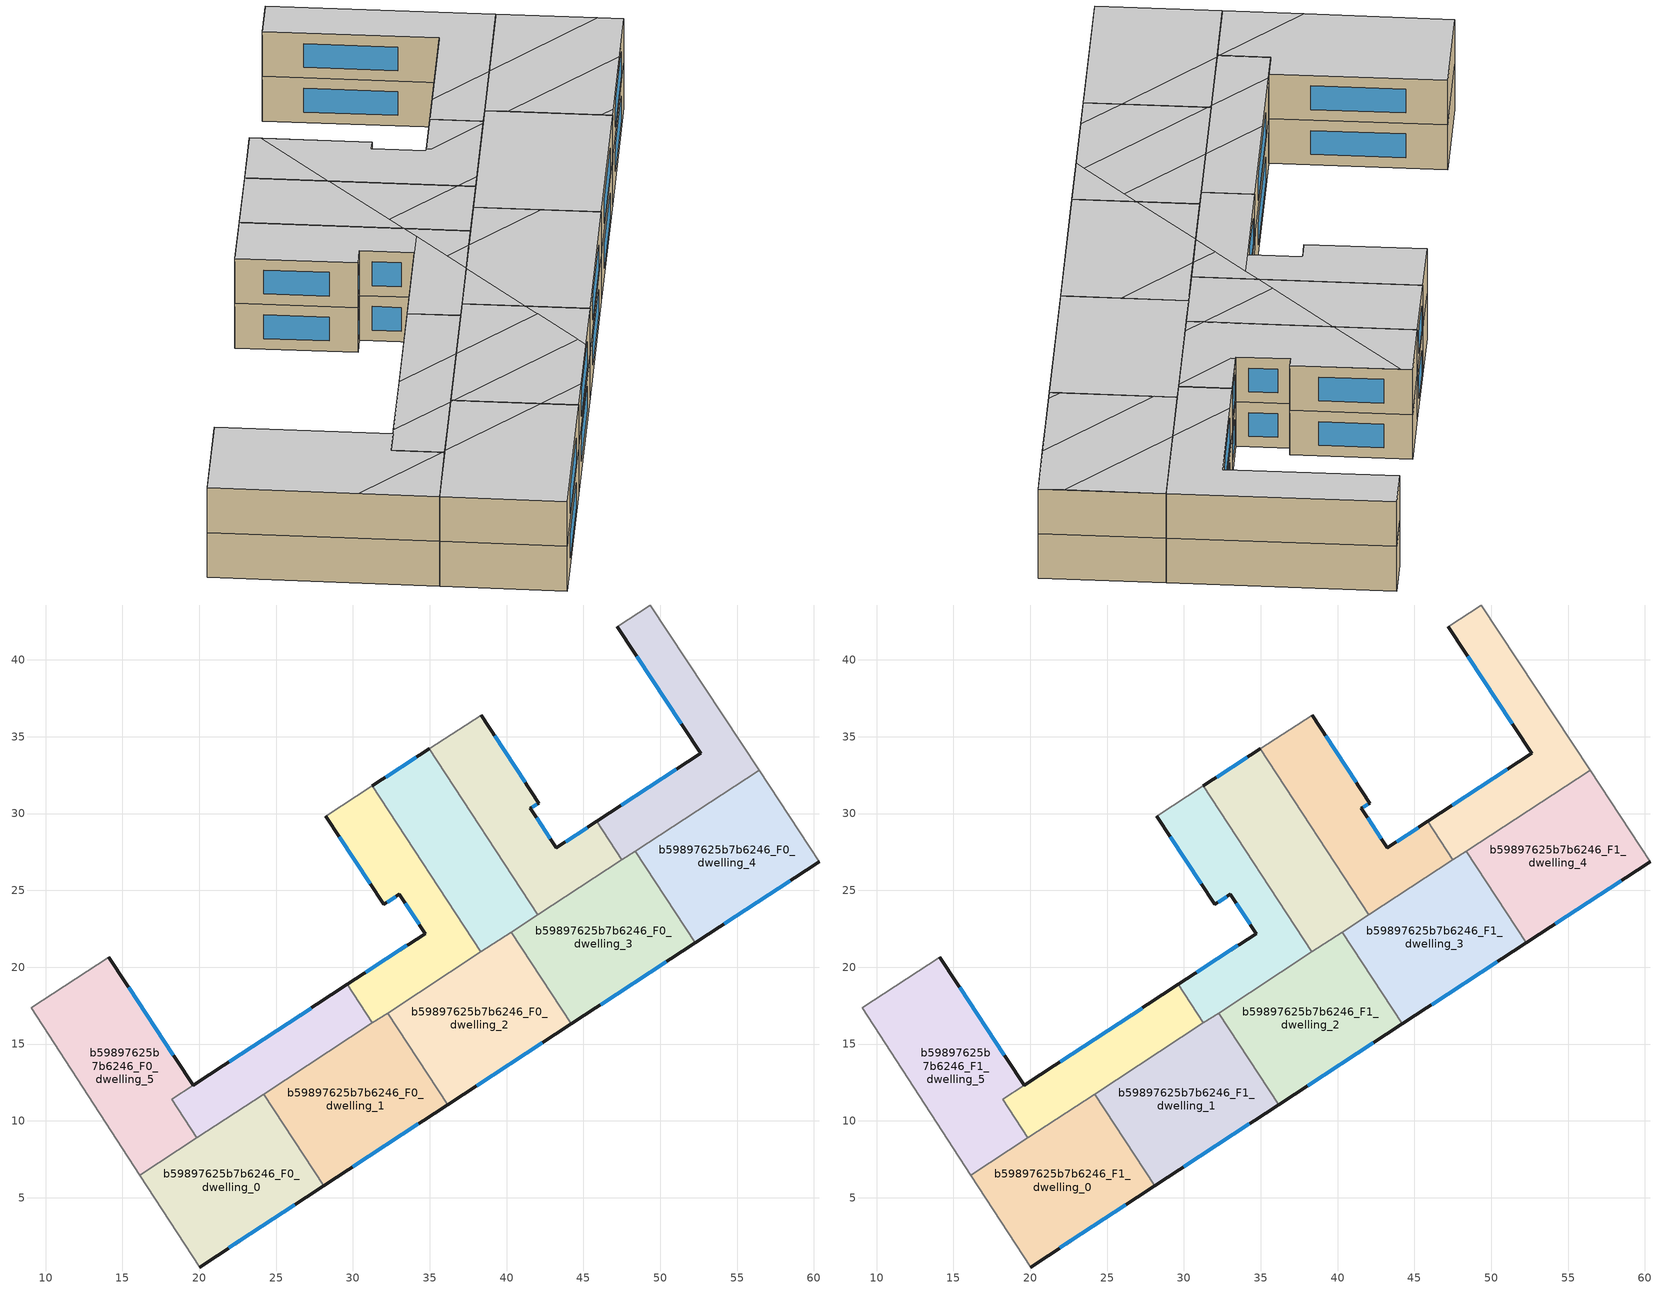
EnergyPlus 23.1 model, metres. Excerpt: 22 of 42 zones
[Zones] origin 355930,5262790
b59897625b7b6246_F0_dwelling_0
 floor ground (EU_floor_Construction): 24.19,11.74 28.09,5.77 20.02,0.49 16.13,6.48 z0
 wall outside (EU_wall_Construction): 20.02,0.49 28.09,5.77 z0:3
 wall to b59897625b7b6246_F0_dwelling_1 (EU_wall_Construction): 28.09,5.77 24.19,11.74 z0:3
 wall adiabatic (EU_wall_Construction): 16.13,6.48 20.02,0.49 z0:3
 wall to b59897625b7b6246_F0_dwelling_6 (EU_wall_Construction): 24.19,11.74 19.85,8.9 z0:3
 wall to b59897625b7b6246_F0_dwelling_5 (EU_wall_Construction): 19.85,8.9 16.13,6.48 z0:3
 window (EU_Window_Construction): 21.92,1.73 26.2,4.53 z0.7:2.3
b59897625b7b6246_F0_dwelling_1
 floor ground (EU_floor_Construction): 32.25,17.01 36.16,11.04 28.09,5.77 24.19,11.74 z0
 wall outside (EU_wall_Construction): 28.09,5.77 36.16,11.04 z0:3
 wall to b59897625b7b6246_F0_dwelling_2 (EU_wall_Construction): 36.16,11.04 32.25,17.01 z0:3
 wall to b59897625b7b6246_F0_dwelling_7 (EU_wall_Construction): 32.25,17.01 31.27,16.37 z0:3
 wall to b59897625b7b6246_F0_dwelling_6 (EU_wall_Construction): 31.27,16.37 24.19,11.74 z0:3
 window (EU_Window_Construction): 29.99,7.01 34.26,9.8 z0.7:2.3
b59897625b7b6246_F0_dwelling_10
 floor ground (EU_floor_Construction): 49.36,43.57 56.42,32.83 47.49,26.98 45.85,29.48 52.63,33.92 47.2,42.17 z0
 wall outside (EU_wall_Construction): 47.2,42.17 52.63,33.92 45.85,29.48 z0:3
 wall to b59897625b7b6246_F0_dwelling_9 (EU_wall_Construction): 45.85,29.48 47.49,26.98 42.04,23.42 z0:3
 wall adiabatic (EU_wall_Construction): 56.42,32.83 49.36,43.57 47.2,42.17 z0:3
 wall to b59897625b7b6246_F0_dwelling_4 (EU_wall_Construction): 48.37,27.56 56.42,32.83 z0:3
 wall to b59897625b7b6246_F0_dwelling_3 (EU_wall_Construction): 42.04,23.42 47.49,26.98 48.37,27.56 z0:3
 window (EU_Window_Construction): 51.04,32.87 47.44,30.52 / 48.47,40.23 51.35,35.85 z0.7:2.3
b59897625b7b6246_F0_dwelling_2
 floor ground (EU_floor_Construction): 40.31,22.29 44.22,16.31 36.16,11.04 32.25,17.01 z0
 wall outside (EU_wall_Construction): 36.16,11.04 44.22,16.31 z0:3
 wall to b59897625b7b6246_F0_dwelling_3 (EU_wall_Construction): 44.22,16.31 40.31,22.29 z0:3
 wall to b59897625b7b6246_F0_dwelling_8 (EU_wall_Construction): 40.31,22.29 38.32,20.99 z0:3
 wall to b59897625b7b6246_F0_dwelling_7 (EU_wall_Construction): 38.32,20.99 32.25,17.02 z0:3
 window (EU_Window_Construction): 38.05,12.28 42.32,15.08 z0.7:2.3
b59897625b7b6246_F0_dwelling_3
 floor ground (EU_floor_Construction): 48.37,27.56 52.28,21.59 44.22,16.31 40.31,22.29 z0
 wall outside (EU_wall_Construction): 44.22,16.31 52.28,21.59 z0:3
 wall to b59897625b7b6246_F0_dwelling_4 (EU_wall_Construction): 52.28,21.59 48.37,27.56 z0:3
 wall to b59897625b7b6246_F0_dwelling_8 (EU_wall_Construction): 42.04,23.42 40.31,22.29 z0:3
 window (EU_Window_Construction): 46.11,17.55 50.38,20.35 z0.7:2.3
b59897625b7b6246_F0_dwelling_4
 floor ground (EU_floor_Construction): 56.42,32.83 60.35,26.86 52.28,21.59 48.37,27.56 z0
 wall outside (EU_wall_Construction): 52.28,21.59 60.35,26.86 z0:3
 wall adiabatic (EU_wall_Construction): 60.35,26.86 56.42,32.83 z0:3
 window (EU_Window_Construction): 54.17,22.83 58.45,25.62 z0.7:2.3
b59897625b7b6246_F0_dwelling_5
 floor ground (EU_floor_Construction): 14.12,20.64 19.6,12.32 18.21,11.41 19.85,8.9 16.13,6.48 9.06,17.35 z0
 wall outside (EU_wall_Construction): 19.6,12.32 14.12,20.64 z0:3
 wall to b59897625b7b6246_F0_dwelling_6 (EU_wall_Construction): 19.85,8.9 18.21,11.41 19.6,12.32 z0:3
 wall adiabatic (EU_wall_Construction): 14.12,20.64 9.06,17.35 16.13,6.48 z0:3
 window (EU_Window_Construction): 18.31,14.28 15.41,18.69 z0.7:2.3
b59897625b7b6246_F0_dwelling_6
 floor ground (EU_floor_Construction): 29.63,18.88 31.27,16.37 19.85,8.9 18.21,11.41 z0
 wall outside (EU_wall_Construction): 29.63,18.88 19.6,12.32 z0:3
 wall to b59897625b7b6246_F0_dwelling_7 (EU_wall_Construction): 31.27,16.37 29.63,18.88 z0:3
 window (EU_Window_Construction): 27.27,17.34 21.95,13.86 z0.7:2.3
b59897625b7b6246_F0_dwelling_7
 floor ground (EU_floor_Construction): 31.26,31.8 38.32,20.99 31.27,16.37 29.63,18.88 34.7,22.19 33.02,24.75 32.01,24.08 28.22,29.82 z0
 wall outside (EU_wall_Construction): 28.22,29.82 32.01,24.08 33.02,24.75 34.7,22.19 29.63,18.88 z0:3
 wall adiabatic (EU_wall_Construction): 31.26,31.8 28.22,29.82 z0:3
 wall to b59897625b7b6246_F0_dwelling_8 (EU_wall_Construction): 38.32,20.99 31.26,31.8 z0:3
 window (EU_Window_Construction): 29.11,28.48 31.12,25.43 / 33.51,21.41 30.82,19.66 / 33.41,24.15 34.3,22.79 / 32.24,24.24 32.78,24.59 z0.7:2.3
b59897625b7b6246_F0_dwelling_8
 floor ground (EU_floor_Construction): 34.98,34.22 42.04,23.42 38.32,20.99 31.26,31.8 z0
 wall outside (EU_wall_Construction): 34.98,34.22 31.26,31.8 z0:3
 wall to b59897625b7b6246_F0_dwelling_9 (EU_wall_Construction): 42.04,23.42 34.98,34.22 z0:3
 window (EU_Window_Construction): 34.1,33.65 32.13,32.37 z0.7:2.3
b59897625b7b6246_F0_dwelling_9
 floor ground (EU_floor_Construction): 45.85,29.48 47.49,26.98 42.04,23.42 34.98,34.22 38.34,36.4 42.1,30.68 41.55,30.33 43.23,27.78 z0
 wall outside (EU_wall_Construction): 45.85,29.48 43.23,27.78 41.55,30.33 42.1,30.68 38.34,36.4 z0:3
 wall adiabatic (EU_wall_Construction): 38.34,36.4 34.98,34.22 z0:3
 window (EU_Window_Construction): 42.84,28.37 41.94,29.73 / 45.24,29.08 43.85,28.18 / 41.22,32.03 39.22,35.06 / 41.68,30.41 41.97,30.6 z0.7:2.3
b59897625b7b6246_F1_dwelling_0
 floor to b59897625b7b6246_F0_dwelling_0 (EU_floor_Construction): 24.19,11.74 28.09,5.77 20.02,0.49 16.13,6.48 z3
 wall outside (EU_wall_Construction): 20.02,0.49 28.09,5.77 z3:6
 wall to b59897625b7b6246_F1_dwelling_1 (EU_wall_Construction): 28.09,5.77 24.19,11.74 z3:6
 wall adiabatic (EU_wall_Construction): 16.13,6.48 20.02,0.49 z3:6
 wall to b59897625b7b6246_F1_dwelling_6 (EU_wall_Construction): 24.19,11.74 19.85,8.9 z3:6
 wall to b59897625b7b6246_F1_dwelling_5 (EU_wall_Construction): 19.85,8.9 16.13,6.48 z3:6
 window (EU_Window_Construction): 21.92,1.73 26.2,4.53 z3.7:5.3
 ceiling to b59897625b7b6246_F2_dwelling_5 (EU_floor_Construction): 28.09,5.77 26.94,7.54 19.97,8.98 16.13,6.48 20.02,0.49 z6
 ceiling to b59897625b7b6246_F2_dwelling_6 (EU_floor_Construction): 26.94,7.54 24.27,11.62 24.06,11.66 19.97,8.98 z6
 ceiling to b59897625b7b6246_F2_dwelling_7 (EU_floor_Construction): 24.27,11.62 24.19,11.74 24.06,11.66 z6
b59897625b7b6246_F1_dwelling_1
 floor to b59897625b7b6246_F0_dwelling_1 (EU_floor_Construction): 32.25,17.01 36.16,11.04 28.09,5.77 24.19,11.74 z3
 wall outside (EU_wall_Construction): 28.09,5.77 36.16,11.04 z3:6
 wall to b59897625b7b6246_F1_dwelling_2 (EU_wall_Construction): 36.16,11.04 32.25,17.01 z3:6
 wall to b59897625b7b6246_F1_dwelling_7 (EU_wall_Construction): 32.25,17.01 31.27,16.37 z3:6
 wall to b59897625b7b6246_F1_dwelling_6 (EU_wall_Construction): 31.27,16.37 24.19,11.74 z3:6
 window (EU_Window_Construction): 29.99,7.01 34.26,9.8 z3.7:5.3
 ceiling to b59897625b7b6246_F2_dwelling_7 (EU_floor_Construction): 33.29,9.75 33.98,13.06 28.07,14.28 24.19,11.74 24.27,11.62 z6
 ceiling to b59897625b7b6246_F2_dwelling_5 (EU_floor_Construction): 29.87,6.93 26.94,7.54 28.09,5.77 z6
 ceiling to b59897625b7b6246_F2_dwelling_0 (EU_floor_Construction): 36.15,11.04 34.19,14.05 33.16,9.08 z6
 ceiling to b59897625b7b6246_F2_dwelling_6 (EU_floor_Construction): 33.16,9.08 33.29,9.75 24.27,11.62 26.94,7.54 29.87,6.93 z6
 ceiling to b59897625b7b6246_F2_dwelling_8 (EU_floor_Construction): 33.98,13.06 34.19,14.05 32.25,17.01 28.07,14.28 z6
b59897625b7b6246_F1_dwelling_10
 floor to b59897625b7b6246_F0_dwelling_10 (EU_floor_Construction): 49.36,43.57 56.42,32.83 47.49,26.98 45.85,29.48 52.63,33.92 47.2,42.17 z3
 wall outside (EU_wall_Construction): 47.2,42.17 52.63,33.92 45.85,29.48 z3:6
 wall to b59897625b7b6246_F1_dwelling_9 (EU_wall_Construction): 45.85,29.48 47.49,26.98 42.04,23.42 z3:6
 wall adiabatic (EU_wall_Construction): 56.42,32.83 49.36,43.57 47.2,42.17 z3:6
 wall to b59897625b7b6246_F1_dwelling_4 (EU_wall_Construction): 48.37,27.56 56.42,32.83 z3:6
 wall to b59897625b7b6246_F1_dwelling_3 (EU_wall_Construction): 42.04,23.42 47.49,26.98 48.37,27.56 z3:6
 window (EU_Window_Construction): 51.04,32.87 47.44,30.52 / 48.47,40.23 51.35,35.85 z3.7:5.3
 ceiling to b59897625b7b6246_F2_dwelling_4 (EU_floor_Construction): 56.42,32.83 49.36,43.57 47.2,42.17 52.63,33.92 47.52,30.57 51.66,29.71 z6
 ceiling adiabatic (EU_roof_Construction): 51.66,29.71 47.52,30.57 45.85,29.48 47.49,26.98 z6
b59897625b7b6246_F1_dwelling_2
 floor to b59897625b7b6246_F0_dwelling_2 (EU_floor_Construction): 40.31,22.29 44.22,16.31 36.16,11.04 32.25,17.01 z3
 wall outside (EU_wall_Construction): 36.16,11.04 44.22,16.31 z3:6
 wall to b59897625b7b6246_F1_dwelling_3 (EU_wall_Construction): 44.22,16.31 40.31,22.29 z3:6
 wall to b59897625b7b6246_F1_dwelling_8 (EU_wall_Construction): 40.31,22.29 38.32,20.99 z3:6
 wall to b59897625b7b6246_F1_dwelling_7 (EU_wall_Construction): 38.32,20.99 32.25,17.02 z3:6
 window (EU_Window_Construction): 38.05,12.28 42.32,15.08 z3.7:5.3
 ceiling to b59897625b7b6246_F2_dwelling_0 (EU_floor_Construction): 44.22,16.31 42.38,19.12 37.13,20.21 35.2,18.95 34.19,14.05 36.15,11.04 z6
 ceiling to b59897625b7b6246_F2_dwelling_1 (EU_floor_Construction): 42.38,19.12 40.31,22.29 37.13,20.21 z6
 ceiling to b59897625b7b6246_F2_dwelling_8 (EU_floor_Construction): 34.19,14.05 35.2,18.95 32.25,17.01 z6
b59897625b7b6246_F1_dwelling_3
 floor to b59897625b7b6246_F0_dwelling_3 (EU_floor_Construction): 48.37,27.56 52.28,21.59 44.22,16.31 40.31,22.29 z3
 wall outside (EU_wall_Construction): 44.22,16.31 52.28,21.59 z3:6
 wall to b59897625b7b6246_F1_dwelling_4 (EU_wall_Construction): 52.28,21.59 48.37,27.56 z3:6
 wall to b59897625b7b6246_F1_dwelling_8 (EU_wall_Construction): 42.04,23.42 40.31,22.29 z3:6
 window (EU_Window_Construction): 46.11,17.55 50.38,20.35 z3.7:5.3
 ceiling adiabatic (EU_roof_Construction): 52.28,21.59 48.37,27.56 40.31,22.29 44.22,16.31 z6
b59897625b7b6246_F1_dwelling_4
 floor to b59897625b7b6246_F0_dwelling_4 (EU_floor_Construction): 56.42,32.83 60.35,26.86 52.28,21.59 48.37,27.56 z3
 wall outside (EU_wall_Construction): 52.28,21.59 60.35,26.86 z3:6
 wall adiabatic (EU_wall_Construction): 60.35,26.86 56.42,32.83 z3:6
 window (EU_Window_Construction): 54.17,22.83 58.45,25.62 z3.7:5.3
 ceiling to b59897625b7b6246_F2_dwelling_3 (EU_floor_Construction): 60.35,26.86 59.55,28.08 51.66,29.71 48.37,27.56 49.07,26.49 57.2,24.8 z6
 ceiling to b59897625b7b6246_F2_dwelling_1 (EU_floor_Construction): 52.78,21.92 51.95,22.09 52.28,21.59 z6
 ceiling to b59897625b7b6246_F2_dwelling_4 (EU_floor_Construction): 59.55,28.08 56.42,32.83 51.66,29.71 z6
 ceiling to b59897625b7b6246_F2_dwelling_2 (EU_floor_Construction): 57.19,24.8 49.07,26.49 51.95,22.09 52.78,21.92 z6
b59897625b7b6246_F1_dwelling_5
 floor to b59897625b7b6246_F0_dwelling_5 (EU_floor_Construction): 14.12,20.64 19.6,12.32 18.21,11.41 19.85,8.9 16.13,6.48 9.06,17.35 z3
 wall outside (EU_wall_Construction): 19.6,12.32 14.12,20.64 z3:6
 wall to b59897625b7b6246_F1_dwelling_6 (EU_wall_Construction): 19.85,8.9 18.21,11.41 19.6,12.32 z3:6
 wall adiabatic (EU_wall_Construction): 14.12,20.64 9.06,17.35 16.13,6.48 z3:6
 window (EU_Window_Construction): 18.31,14.28 15.41,18.69 z3.7:5.3
 ceiling to b59897625b7b6246_F2_dwelling_6 (EU_floor_Construction): 19.77,9.02 18.21,11.41 19.6,12.32 14.12,20.64 9.06,17.35 13.65,10.29 z6
 ceiling to b59897625b7b6246_F2_dwelling_5 (EU_floor_Construction): 19.85,8.9 19.77,9.02 13.65,10.29 16.13,6.48 z6
b59897625b7b6246_F1_dwelling_6
 floor to b59897625b7b6246_F0_dwelling_6 (EU_floor_Construction): 29.63,18.88 31.27,16.37 19.85,8.9 18.21,11.41 z3
 wall outside (EU_wall_Construction): 29.63,18.88 19.6,12.32 z3:6
 wall to b59897625b7b6246_F1_dwelling_7 (EU_wall_Construction): 31.27,16.37 29.63,18.88 z3:6
 window (EU_Window_Construction): 27.27,17.34 21.95,13.86 z3.7:5.3
 ceiling to b59897625b7b6246_F2_dwelling_7 (EU_floor_Construction): 28.07,14.28 23.92,15.15 19.91,12.52 24.06,11.66 24.19,11.74 z6
 ceiling to b59897625b7b6246_F2_dwelling_6 (EU_floor_Construction): 24.06,11.66 19.91,12.52 18.21,11.41 19.77,9.02 19.97,8.98 z6
 ceiling to b59897625b7b6246_F2_dwelling_5 (EU_floor_Construction): 19.97,8.98 19.77,9.02 19.85,8.9 z6
 ceiling to b59897625b7b6246_F2_dwelling_8 (EU_floor_Construction): 31.27,16.37 29.63,18.88 23.92,15.15 28.07,14.28 z6
b59897625b7b6246_F1_dwelling_7
 floor to b59897625b7b6246_F0_dwelling_7 (EU_floor_Construction): 31.26,31.8 38.32,20.99 31.27,16.37 29.63,18.88 34.7,22.19 33.02,24.75 32.01,24.08 28.22,29.82 z3
 wall outside (EU_wall_Construction): 28.22,29.82 32.01,24.08 33.02,24.75 34.7,22.19 29.63,18.88 z3:6
 wall adiabatic (EU_wall_Construction): 31.26,31.8 28.22,29.82 z3:6
 wall to b59897625b7b6246_F1_dwelling_8 (EU_wall_Construction): 38.32,20.99 31.26,31.8 z3:6
 window (EU_Window_Construction): 29.11,28.48 31.12,25.43 / 33.51,21.41 30.82,19.66 / 33.41,24.15 34.3,22.79 / 32.24,24.24 32.78,24.59 z3.7:5.3
 ceiling to b59897625b7b6246_F2_dwelling_9 (EU_floor_Construction): 36.06,23.08 36.27,24.12 31.26,31.8 28.22,29.82 32.01,24.08 33.02,24.75 34.7,22.19 z6
 ceiling to b59897625b7b6246_F2_dwelling_8 (EU_floor_Construction): 35.2,18.95 36.06,23.08 29.63,18.88 31.27,16.37 z6
 ceiling to b59897625b7b6246_F2_dwelling_0 (EU_floor_Construction): 37.13,20.21 35.53,20.54 35.2,18.95 z6
 ceiling to b59897625b7b6246_F2_dwelling_1 (EU_floor_Construction): 38.32,20.99 36.27,24.12 35.53,20.54 37.13,20.21 z6
b59897625b7b6246_F1_dwelling_8
 floor to b59897625b7b6246_F0_dwelling_8 (EU_floor_Construction): 34.98,34.22 42.04,23.42 38.32,20.99 31.26,31.8 z3
 wall outside (EU_wall_Construction): 34.98,34.22 31.26,31.8 z3:6
 wall to b59897625b7b6246_F1_dwelling_9 (EU_wall_Construction): 42.04,23.42 34.98,34.22 z3:6
 window (EU_Window_Construction): 34.1,33.65 32.13,32.37 z3.7:5.3
 ceiling to b59897625b7b6246_F2_dwelling_9 (EU_floor_Construction): 36.27,24.12 37.55,30.28 34.98,34.22 31.26,31.8 z6
 ceiling to b59897625b7b6246_F2_dwelling_2 (EU_floor_Construction): 41.49,24.26 37.55,30.28 36.52,25.29 z6
 ceiling to b59897625b7b6246_F2_dwelling_1 (EU_floor_Construction): 42.04,23.42 41.49,24.26 36.52,25.29 36.27,24.12 38.32,20.99 z6
b59897625b7b6246_F1_dwelling_9
 floor to b59897625b7b6246_F0_dwelling_9 (EU_floor_Construction): 45.85,29.48 47.49,26.98 42.04,23.42 34.98,34.22 38.34,36.4 42.1,30.68 41.55,30.33 43.23,27.78 z3
 wall outside (EU_wall_Construction): 45.85,29.48 43.23,27.78 41.55,30.33 42.1,30.68 38.34,36.4 z3:6
 wall adiabatic (EU_wall_Construction): 38.34,36.4 34.98,34.22 z3:6
 window (EU_Window_Construction): 42.84,28.37 41.94,29.73 / 45.24,29.08 43.85,28.18 / 41.22,32.03 39.22,35.06 / 41.68,30.41 41.97,30.6 z3.7:5.3
 ceiling to b59897625b7b6246_F2_dwelling_2 (EU_floor_Construction): 47.29,26.86 43.5,27.64 43.36,27.86 43.23,27.78 41.55,30.33 42.1,30.68 38.7,35.84 37.55,30.28 41.49,24.26 42.88,23.97 z6
 ceiling adiabatic (EU_roof_Construction): 47.49,26.98 45.85,29.48 43.36,27.86 43.5,27.64 47.29,26.86 z6
 ceiling to b59897625b7b6246_F2_dwelling_9 (EU_floor_Construction): 37.55,30.28 38.7,35.84 38.34,36.4 34.98,34.22 z6
 ceiling to b59897625b7b6246_F2_dwelling_1 (EU_floor_Construction): 42.88,23.97 41.49,24.26 42.04,23.42 z6
[Building]
EU S2 Campaign: North Axis=0; Terrain=City; Solar Distribution=FullExterior
[Site:Location]
Budapest.Ferenc.Liszt.Intl.AP: Latitude=47.437; Longitude=19.256; Time Zone=1; Elevation=185
[SizingPeriod:WeatherFileDays]
AnnualSizingPeriod: Begin Month=1; Begin Day of Month=1; End Month=12; End Day of Month=31; Day of Week for Start Day=Monday; Use Weather File Daylight Saving Period=No; Use Weather File Rain and Snow Indicators=No
[MATERIAL]
EU_InternalMass_Material: Roughness=MediumRough; Thickness=0.1; Conductivity=1; Density=1800; Specific Heat=900; Thermal Absorptance=0.9; Solar Absorptance=0.7; Visible Absorptance=0.7
[MATERIAL:NOMASS] Roughness=MediumRough; Thermal Absorptance=0.9; Solar Absorptance=0.7; Visible Absorptance=0.7
Name | Thermal Resistance
EU_wall_NoMass | 0.832559
EU_roof_NoMass | 1.39638
EU_floor_NoMass | 0.872794
[WINDOWMATERIAL:SIMPLEGLAZINGSYSTEM]
EU_Window_SimpleGlazing: UFactor=2.79869; Solar Heat Gain Coefficient=0.75; Visible Transmittance=0.75
[CONSTRUCTION]
EU_wall_Construction: EU_wall_NoMass
EU_roof_Construction: EU_roof_NoMass
EU_floor_Construction: EU_floor_NoMass
EU_Window_Construction: EU_Window_SimpleGlazing
EU_InternalMass_Construction: EU_InternalMass_Material
[ZONE] Type=1; Multiplier=1; Ceiling Height=autocalculate; Floor Area=autocalculate; Part of Total Floor Area=Yes
Name | Volume
b59897625b7b6246_F0_dwelling_0; b59897625b7b6246_F1_dwelling_0 | 206.292
b59897625b7b6246_F0_dwelling_1; b59897625b7b6246_F1_dwelling_1; b59897625b7b6246_F0_dwelling_4; b59897625b7b6246_F1_dwelling_4 | 206.279
b59897625b7b6246_F0_dwelling_10; b59897625b7b6246_F1_dwelling_10 | 171.894
b59897625b7b6246_F0_dwelling_2; b59897625b7b6246_F1_dwelling_2 | 206.291
b59897625b7b6246_F0_dwelling_3; b59897625b7b6246_F1_dwelling_3 | 206.263
b59897625b7b6246_F0_dwelling_5; b59897625b7b6246_F1_dwelling_5 | 221.209
b59897625b7b6246_F0_dwelling_6; b59897625b7b6246_F1_dwelling_6 | 122.588
b59897625b7b6246_F0_dwelling_7; b59897625b7b6246_F1_dwelling_7 | 171.91
b59897625b7b6246_F0_dwelling_8; b59897625b7b6246_F1_dwelling_8 | 171.883
b59897625b7b6246_F0_dwelling_9; b59897625b7b6246_F1_dwelling_9 | 171.896
[INTERNALMASS] Construction=EU_InternalMass_Construction
Name | Zone or ZoneList | Surface Area
b59897625b7b6246_F0_dwelling_0_EU_InternalMass | b59897625b7b6246_F0_dwelling_0 | 68.7639
b59897625b7b6246_F0_dwelling_1_EU_InternalMass | b59897625b7b6246_F0_dwelling_1 | 68.7594
b59897625b7b6246_F0_dwelling_2_EU_InternalMass | b59897625b7b6246_F0_dwelling_2 | 68.7636
b59897625b7b6246_F0_dwelling_3_EU_InternalMass | b59897625b7b6246_F0_dwelling_3 | 68.7541
b59897625b7b6246_F0_dwelling_4_EU_InternalMass | b59897625b7b6246_F0_dwelling_4 | 68.7599
b59897625b7b6246_F0_dwelling_5_EU_InternalMass | b59897625b7b6246_F0_dwelling_5 | 73.7387
b59897625b7b6246_F0_dwelling_6_EU_InternalMass | b59897625b7b6246_F0_dwelling_6 | 40.867
b59897625b7b6246_F0_dwelling_7_EU_InternalMass | b59897625b7b6246_F0_dwelling_7 | 57.3032
b59897625b7b6246_F0_dwelling_8_EU_InternalMass | b59897625b7b6246_F0_dwelling_8 | 57.2945
b59897625b7b6246_F0_dwelling_9_EU_InternalMass | b59897625b7b6246_F0_dwelling_9 | 57.2987
b59897625b7b6246_F0_dwelling_10_EU_InternalMass | b59897625b7b6246_F0_dwelling_10 | 57.3043
b59897625b7b6246_F1_dwelling_0_EU_InternalMass | b59897625b7b6246_F1_dwelling_0 | 68.7639
b59897625b7b6246_F1_dwelling_1_EU_InternalMass | b59897625b7b6246_F1_dwelling_1 | 68.7594
b59897625b7b6246_F1_dwelling_2_EU_InternalMass | b59897625b7b6246_F1_dwelling_2 | 68.7636
b59897625b7b6246_F1_dwelling_3_EU_InternalMass | b59897625b7b6246_F1_dwelling_3 | 68.7541
b59897625b7b6246_F1_dwelling_4_EU_InternalMass | b59897625b7b6246_F1_dwelling_4 | 68.7599
b59897625b7b6246_F1_dwelling_5_EU_InternalMass | b59897625b7b6246_F1_dwelling_5 | 73.7387
b59897625b7b6246_F1_dwelling_6_EU_InternalMass | b59897625b7b6246_F1_dwelling_6 | 40.867
b59897625b7b6246_F1_dwelling_7_EU_InternalMass | b59897625b7b6246_F1_dwelling_7 | 57.3032
b59897625b7b6246_F1_dwelling_8_EU_InternalMass | b59897625b7b6246_F1_dwelling_8 | 57.2945
b59897625b7b6246_F1_dwelling_9_EU_InternalMass | b59897625b7b6246_F1_dwelling_9 | 57.2987
b59897625b7b6246_F1_dwelling_10_EU_InternalMass | b59897625b7b6246_F1_dwelling_10 | 57.3043
[OTHEREQUIPMENT] Fuel Type=Electricity; Design Level Calculation Method=Watts/Area; Power per Zone Floor Area=1; Fraction Latent=0; Fraction Radiant=0; Fraction Lost=0; Carbon Dioxide Generation Rate=0; EndUse Subcategory=EU_Step8_InternalGains
Name | Zone or ZoneList or Space or SpaceList | Schedule
EU_Step8_InternalGain_b59897625b7b6246_F0_dwelling_0_f000 | b59897625b7b6246_F0_dwelling_0 | EU_Step8_GainSchedule_b59897625b7b6246_F0_dwelling_0_f000
EU_Step8_InternalGain_b59897625b7b6246_F0_dwelling_1_f000 | b59897625b7b6246_F0_dwelling_1 | EU_Step8_GainSchedule_b59897625b7b6246_F0_dwelling_1_f000
EU_Step8_InternalGain_b59897625b7b6246_F0_dwelling_2_f000 | b59897625b7b6246_F0_dwelling_2 | EU_Step8_GainSchedule_b59897625b7b6246_F0_dwelling_2_f000
EU_Step8_InternalGain_b59897625b7b6246_F0_dwelling_3_f000 | b59897625b7b6246_F0_dwelling_3 | EU_Step8_GainSchedule_b59897625b7b6246_F0_dwelling_3_f000
EU_Step8_InternalGain_b59897625b7b6246_F0_dwelling_4_f000 | b59897625b7b6246_F0_dwelling_4 | EU_Step8_GainSchedule_b59897625b7b6246_F0_dwelling_4_f000
EU_Step8_InternalGain_b59897625b7b6246_F0_dwelling_5_f000 | b59897625b7b6246_F0_dwelling_5 | EU_Step8_GainSchedule_b59897625b7b6246_F0_dwelling_5_f000
EU_Step8_InternalGain_b59897625b7b6246_F0_dwelling_6_f000 | b59897625b7b6246_F0_dwelling_6 | EU_Step8_GainSchedule_b59897625b7b6246_F0_dwelling_6_f000
EU_Step8_InternalGain_b59897625b7b6246_F0_dwelling_7_f000 | b59897625b7b6246_F0_dwelling_7 | EU_Step8_GainSchedule_b59897625b7b6246_F0_dwelling_7_f000
EU_Step8_InternalGain_b59897625b7b6246_F0_dwelling_8_f000 | b59897625b7b6246_F0_dwelling_8 | EU_Step8_GainSchedule_b59897625b7b6246_F0_dwelling_8_f000
EU_Step8_InternalGain_b59897625b7b6246_F0_dwelling_9_f000 | b59897625b7b6246_F0_dwelling_9 | EU_Step8_GainSchedule_b59897625b7b6246_F0_dwelling_9_f000
EU_Step8_InternalGain_b59897625b7b6246_F0_dwelling_10_f000 | b59897625b7b6246_F0_dwelling_10 | EU_Step8_GainSchedule_b59897625b7b6246_F0_dwelling_10_f000
EU_Step8_InternalGain_b59897625b7b6246_F1_dwelling_0_f000 | b59897625b7b6246_F1_dwelling_0 | EU_Step8_GainSchedule_b59897625b7b6246_F1_dwelling_0_f000
EU_Step8_InternalGain_b59897625b7b6246_F1_dwelling_1_f000 | b59897625b7b6246_F1_dwelling_1 | EU_Step8_GainSchedule_b59897625b7b6246_F1_dwelling_1_f000
EU_Step8_InternalGain_b59897625b7b6246_F1_dwelling_2_f000 | b59897625b7b6246_F1_dwelling_2 | EU_Step8_GainSchedule_b59897625b7b6246_F1_dwelling_2_f000
EU_Step8_InternalGain_b59897625b7b6246_F1_dwelling_3_f000 | b59897625b7b6246_F1_dwelling_3 | EU_Step8_GainSchedule_b59897625b7b6246_F1_dwelling_3_f000
EU_Step8_InternalGain_b59897625b7b6246_F1_dwelling_4_f000 | b59897625b7b6246_F1_dwelling_4 | EU_Step8_GainSchedule_b59897625b7b6246_F1_dwelling_4_f000
EU_Step8_InternalGain_b59897625b7b6246_F1_dwelling_5_f000 | b59897625b7b6246_F1_dwelling_5 | EU_Step8_GainSchedule_b59897625b7b6246_F1_dwelling_5_f000
EU_Step8_InternalGain_b59897625b7b6246_F1_dwelling_6_f000 | b59897625b7b6246_F1_dwelling_6 | EU_Step8_GainSchedule_b59897625b7b6246_F1_dwelling_6_f000
EU_Step8_InternalGain_b59897625b7b6246_F1_dwelling_7_f000 | b59897625b7b6246_F1_dwelling_7 | EU_Step8_GainSchedule_b59897625b7b6246_F1_dwelling_7_f000
EU_Step8_InternalGain_b59897625b7b6246_F1_dwelling_8_f000 | b59897625b7b6246_F1_dwelling_8 | EU_Step8_GainSchedule_b59897625b7b6246_F1_dwelling_8_f000
EU_Step8_InternalGain_b59897625b7b6246_F1_dwelling_9_f000 | b59897625b7b6246_F1_dwelling_9 | EU_Step8_GainSchedule_b59897625b7b6246_F1_dwelling_9_f000
EU_Step8_InternalGain_b59897625b7b6246_F1_dwelling_10_f000 | b59897625b7b6246_F1_dwelling_10 | EU_Step8_GainSchedule_b59897625b7b6246_F1_dwelling_10_f000
[ZONEVENTILATION:DESIGNFLOWRATE] Schedule=EU_AlwaysOn; Design Flow Rate Calculation Method=AirChanges/Hour; Air Changes per Hour=0.475469; Ventilation Type=Natural; Fan Pressure Rise=0; Fan Total Efficiency=1; Constant Term Coefficient=1; Temperature Term Coefficient=0; Velocity Term Coefficient=0; Velocity Squared Term Coefficient=0; Minimum Indoor Temperature=-100; Maximum Indoor Temperature=100; Delta Temperature=-100; Minimum Outdoor Temperature=-100; Maximum Outdoor Temperature=100; Maximum Wind Speed=40
Name | Zone or ZoneList or Space or SpaceList
EU_ConstantAir_b59897625b7b6246_F0_dwelling_0 | b59897625b7b6246_F0_dwelling_0
EU_ConstantAir_b59897625b7b6246_F0_dwelling_1 | b59897625b7b6246_F0_dwelling_1
EU_ConstantAir_b59897625b7b6246_F0_dwelling_2 | b59897625b7b6246_F0_dwelling_2
EU_ConstantAir_b59897625b7b6246_F0_dwelling_3 | b59897625b7b6246_F0_dwelling_3
EU_ConstantAir_b59897625b7b6246_F0_dwelling_4 | b59897625b7b6246_F0_dwelling_4
EU_ConstantAir_b59897625b7b6246_F0_dwelling_5 | b59897625b7b6246_F0_dwelling_5
EU_ConstantAir_b59897625b7b6246_F0_dwelling_6 | b59897625b7b6246_F0_dwelling_6
EU_ConstantAir_b59897625b7b6246_F0_dwelling_7 | b59897625b7b6246_F0_dwelling_7
EU_ConstantAir_b59897625b7b6246_F0_dwelling_8 | b59897625b7b6246_F0_dwelling_8
EU_ConstantAir_b59897625b7b6246_F0_dwelling_9 | b59897625b7b6246_F0_dwelling_9
EU_ConstantAir_b59897625b7b6246_F0_dwelling_10 | b59897625b7b6246_F0_dwelling_10
EU_ConstantAir_b59897625b7b6246_F1_dwelling_0 | b59897625b7b6246_F1_dwelling_0
EU_ConstantAir_b59897625b7b6246_F1_dwelling_1 | b59897625b7b6246_F1_dwelling_1
EU_ConstantAir_b59897625b7b6246_F1_dwelling_2 | b59897625b7b6246_F1_dwelling_2
EU_ConstantAir_b59897625b7b6246_F1_dwelling_3 | b59897625b7b6246_F1_dwelling_3
EU_ConstantAir_b59897625b7b6246_F1_dwelling_4 | b59897625b7b6246_F1_dwelling_4
EU_ConstantAir_b59897625b7b6246_F1_dwelling_5 | b59897625b7b6246_F1_dwelling_5
EU_ConstantAir_b59897625b7b6246_F1_dwelling_6 | b59897625b7b6246_F1_dwelling_6
EU_ConstantAir_b59897625b7b6246_F1_dwelling_7 | b59897625b7b6246_F1_dwelling_7
EU_ConstantAir_b59897625b7b6246_F1_dwelling_8 | b59897625b7b6246_F1_dwelling_8
EU_ConstantAir_b59897625b7b6246_F1_dwelling_9 | b59897625b7b6246_F1_dwelling_9
EU_ConstantAir_b59897625b7b6246_F1_dwelling_10 | b59897625b7b6246_F1_dwelling_10
[HVACTEMPLATE:THERMOSTAT] Constant Heating Setpoint=20; Constant Cooling Setpoint=50
EU_HeatOnly_b59897625b7b6246_F0_dwelling_0; EU_HeatOnly_b59897625b7b6246_F0_dwelling_1; EU_HeatOnly_b59897625b7b6246_F0_dwelling_2; EU_HeatOnly_b59897625b7b6246_F0_dwelling_3; EU_HeatOnly_b59897625b7b6246_F0_dwelling_4; EU_HeatOnly_b59897625b7b6246_F0_dwelling_5; EU_HeatOnly_b59897625b7b6246_F0_dwelling_6; EU_HeatOnly_b59897625b7b6246_F0_dwelling_7; EU_HeatOnly_b59897625b7b6246_F0_dwelling_8; EU_HeatOnly_b59897625b7b6246_F0_dwelling_9; EU_HeatOnly_b59897625b7b6246_F0_dwelling_10; EU_HeatOnly_b59897625b7b6246_F1_dwelling_0; EU_HeatOnly_b59897625b7b6246_F1_dwelling_1; EU_HeatOnly_b59897625b7b6246_F1_dwelling_2; EU_HeatOnly_b59897625b7b6246_F1_dwelling_3; EU_HeatOnly_b59897625b7b6246_F1_dwelling_4; EU_HeatOnly_b59897625b7b6246_F1_dwelling_5; EU_HeatOnly_b59897625b7b6246_F1_dwelling_6; EU_HeatOnly_b59897625b7b6246_F1_dwelling_7; EU_HeatOnly_b59897625b7b6246_F1_dwelling_8; EU_HeatOnly_b59897625b7b6246_F1_dwelling_9; EU_HeatOnly_b59897625b7b6246_F1_dwelling_10; EU_HeatOnly_b59897625b7b6246_F2_dwelling_0; EU_HeatOnly_b59897625b7b6246_F2_dwelling_1; EU_HeatOnly_b59897625b7b6246_F2_dwelling_2; EU_HeatOnly_b59897625b7b6246_F2_dwelling_3; EU_HeatOnly_b59897625b7b6246_F2_dwelling_4; EU_HeatOnly_b59897625b7b6246_F2_dwelling_5; EU_HeatOnly_b59897625b7b6246_F2_dwelling_6; EU_HeatOnly_b59897625b7b6246_F2_dwelling_7; EU_HeatOnly_b59897625b7b6246_F2_dwelling_8; EU_HeatOnly_b59897625b7b6246_F2_dwelling_9; EU_HeatOnly_b59897625b7b6246_F3_dwelling_0; EU_HeatOnly_b59897625b7b6246_F3_dwelling_1; EU_HeatOnly_b59897625b7b6246_F3_dwelling_2; EU_HeatOnly_b59897625b7b6246_F3_dwelling_3; EU_HeatOnly_b59897625b7b6246_F3_dwelling_4; EU_HeatOnly_b59897625b7b6246_F3_dwelling_5; EU_HeatOnly_b59897625b7b6246_F3_dwelling_6; EU_HeatOnly_b59897625b7b6246_F3_dwelling_7; EU_HeatOnly_b59897625b7b6246_F3_dwelling_8; EU_HeatOnly_b59897625b7b6246_F3_dwelling_9
[HVACTEMPLATE:ZONE:IDEALLOADSAIRSYSTEM] System Availability Schedule=EU_AlwaysOn; Maximum Heating Supply Air Temperature=50; Minimum Cooling Supply Air Temperature=13; Maximum Heating Supply Air Humidity Ratio=0.0156; Minimum Cooling Supply Air Humidity Ratio=0.0077; Heating Limit=NoLimit; Cooling Limit=NoLimit; Heating Availability Schedule=EU_AlwaysOn; Cooling Availability Schedule=EU_CoolingOff; Dehumidification Control Type=ConstantSensibleHeatRatio; Cooling Sensible Heat Ratio=0.7; Dehumidification Setpoint=60; Humidification Control Type=None; Humidification Setpoint=30; Outdoor Air Method=None; Outdoor Air Flow Rate per Person=0.00944; Outdoor Air Flow Rate per Zone Floor Area=0; Outdoor Air Flow Rate per Zone=0; Demand Controlled Ventilation Type=None; Outdoor Air Economizer Type=NoEconomizer; Heat Recovery Type=None; Sensible Heat Recovery Effectiveness=0.7; Latent Heat Recovery Effectiveness=0.65
Name | Template Thermostat
b59897625b7b6246_F0_dwelling_0 | EU_HeatOnly_b59897625b7b6246_F0_dwelling_0
b59897625b7b6246_F0_dwelling_1 | EU_HeatOnly_b59897625b7b6246_F0_dwelling_1
b59897625b7b6246_F0_dwelling_2 | EU_HeatOnly_b59897625b7b6246_F0_dwelling_2
b59897625b7b6246_F0_dwelling_3 | EU_HeatOnly_b59897625b7b6246_F0_dwelling_3
b59897625b7b6246_F0_dwelling_4 | EU_HeatOnly_b59897625b7b6246_F0_dwelling_4
b59897625b7b6246_F0_dwelling_5 | EU_HeatOnly_b59897625b7b6246_F0_dwelling_5
b59897625b7b6246_F0_dwelling_6 | EU_HeatOnly_b59897625b7b6246_F0_dwelling_6
b59897625b7b6246_F0_dwelling_7 | EU_HeatOnly_b59897625b7b6246_F0_dwelling_7
b59897625b7b6246_F0_dwelling_8 | EU_HeatOnly_b59897625b7b6246_F0_dwelling_8
b59897625b7b6246_F0_dwelling_9 | EU_HeatOnly_b59897625b7b6246_F0_dwelling_9
b59897625b7b6246_F0_dwelling_10 | EU_HeatOnly_b59897625b7b6246_F0_dwelling_10
b59897625b7b6246_F1_dwelling_0 | EU_HeatOnly_b59897625b7b6246_F1_dwelling_0
b59897625b7b6246_F1_dwelling_1 | EU_HeatOnly_b59897625b7b6246_F1_dwelling_1
b59897625b7b6246_F1_dwelling_2 | EU_HeatOnly_b59897625b7b6246_F1_dwelling_2
b59897625b7b6246_F1_dwelling_3 | EU_HeatOnly_b59897625b7b6246_F1_dwelling_3
b59897625b7b6246_F1_dwelling_4 | EU_HeatOnly_b59897625b7b6246_F1_dwelling_4
b59897625b7b6246_F1_dwelling_5 | EU_HeatOnly_b59897625b7b6246_F1_dwelling_5
b59897625b7b6246_F1_dwelling_6 | EU_HeatOnly_b59897625b7b6246_F1_dwelling_6
b59897625b7b6246_F1_dwelling_7 | EU_HeatOnly_b59897625b7b6246_F1_dwelling_7
b59897625b7b6246_F1_dwelling_8 | EU_HeatOnly_b59897625b7b6246_F1_dwelling_8
b59897625b7b6246_F1_dwelling_9 | EU_HeatOnly_b59897625b7b6246_F1_dwelling_9
b59897625b7b6246_F1_dwelling_10 | EU_HeatOnly_b59897625b7b6246_F1_dwelling_10
[SIZING:ZONE] Zone Cooling Design Supply Air Temperature Input Method=SupplyAirTemperature; Zone Cooling Design Supply Air Temperature=13; Zone Heating Design Supply Air Temperature Input Method=SupplyAirTemperature; Zone Heating Design Supply Air Temperature=50; Zone Cooling Design Supply Air Humidity Ratio=0.008; Zone Heating Design Supply Air Humidity Ratio=0.008; Cooling Design Air Flow Method=DesignDay; Cooling Design Air Flow Rate=0; Cooling Minimum Air Flow per Zone Floor Area=0.000762; Cooling Minimum Air Flow=0; Cooling Minimum Air Flow Fraction=0.2; Heating Design Air Flow Method=DesignDay; Heating Design Air Flow Rate=0; Heating Maximum Air Flow per Zone Floor Area=0.002032; Heating Maximum Air Flow=0.141576; Heating Maximum Air Flow Fraction=0.3; Account for Dedicated Outdoor Air System=No; Dedicated Outdoor Air System Control Strategy=NeutralSupplyAir; Dedicated Outdoor Air Low Setpoint Temperature for Design=autosize; Dedicated Outdoor Air High Setpoint Temperature for Design=autosize; Zone Load Sizing Method=Sensible Load Only No Latent Load; Zone Latent Cooling Design Supply Air Humidity Ratio Input Method=HumidityRatioDifference; Zone Cooling Design Supply Air Humidity Ratio Difference=0.005; Zone Latent Heating Design Supply Air Humidity Ratio Input Method=HumidityRatioDifference; Zone Humidification Design Supply Air Humidity Ratio Difference=0.005
b59897625b7b6246_F0_dwelling_0; b59897625b7b6246_F0_dwelling_1; b59897625b7b6246_F0_dwelling_2; b59897625b7b6246_F0_dwelling_3; b59897625b7b6246_F0_dwelling_4; b59897625b7b6246_F0_dwelling_5; b59897625b7b6246_F0_dwelling_6; b59897625b7b6246_F0_dwelling_7; b59897625b7b6246_F0_dwelling_8; b59897625b7b6246_F0_dwelling_9; b59897625b7b6246_F0_dwelling_10; b59897625b7b6246_F1_dwelling_0; b59897625b7b6246_F1_dwelling_1; b59897625b7b6246_F1_dwelling_2; b59897625b7b6246_F1_dwelling_3; b59897625b7b6246_F1_dwelling_4; b59897625b7b6246_F1_dwelling_5; b59897625b7b6246_F1_dwelling_6; b59897625b7b6246_F1_dwelling_7; b59897625b7b6246_F1_dwelling_8; b59897625b7b6246_F1_dwelling_9; b59897625b7b6246_F1_dwelling_10
[SCHEDULE:CONSTANT]
Name | Hourly Value
EU_AlwaysOn | 1
EU_CoolingOff | 0
[SCHEDULE:FILE] Column Number=1; Rows to Skip at Top=0; Number of Hours of Data=8760; Column Separator=Comma; Interpolate to Timestep=No; Minutes per Item=60; Adjust Schedule for Daylight Savings=Yes
Name | File
EU_Step8_GainSchedule_b59897625b7b6246_F0_dwelling_0_f000 | ../../schedules/b59897625b7b6246/b59897625b7b6246_F0_dwelling_0_f000_gain.csv
EU_Step8_GainSchedule_b59897625b7b6246_F0_dwelling_1_f000 | ../../schedules/b59897625b7b6246/b59897625b7b6246_F0_dwelling_1_f000_gain.csv
EU_Step8_GainSchedule_b59897625b7b6246_F0_dwelling_2_f000 | ../../schedules/b59897625b7b6246/b59897625b7b6246_F0_dwelling_2_f000_gain.csv
EU_Step8_GainSchedule_b59897625b7b6246_F0_dwelling_3_f000 | ../../schedules/b59897625b7b6246/b59897625b7b6246_F0_dwelling_3_f000_gain.csv
EU_Step8_GainSchedule_b59897625b7b6246_F0_dwelling_4_f000 | ../../schedules/b59897625b7b6246/b59897625b7b6246_F0_dwelling_4_f000_gain.csv
EU_Step8_GainSchedule_b59897625b7b6246_F0_dwelling_5_f000 | ../../schedules/b59897625b7b6246/b59897625b7b6246_F0_dwelling_5_f000_gain.csv
EU_Step8_GainSchedule_b59897625b7b6246_F0_dwelling_6_f000 | ../../schedules/b59897625b7b6246/b59897625b7b6246_F0_dwelling_6_f000_gain.csv
EU_Step8_GainSchedule_b59897625b7b6246_F0_dwelling_7_f000 | ../../schedules/b59897625b7b6246/b59897625b7b6246_F0_dwelling_7_f000_gain.csv
EU_Step8_GainSchedule_b59897625b7b6246_F0_dwelling_8_f000 | ../../schedules/b59897625b7b6246/b59897625b7b6246_F0_dwelling_8_f000_gain.csv
EU_Step8_GainSchedule_b59897625b7b6246_F0_dwelling_9_f000 | ../../schedules/b59897625b7b6246/b59897625b7b6246_F0_dwelling_9_f000_gain.csv
EU_Step8_GainSchedule_b59897625b7b6246_F0_dwelling_10_f000 | ../../schedules/b59897625b7b6246/b59897625b7b6246_F0_dwelling_10_f000_gain.csv
EU_Step8_GainSchedule_b59897625b7b6246_F1_dwelling_0_f000 | ../../schedules/b59897625b7b6246/b59897625b7b6246_F1_dwelling_0_f000_gain.csv
EU_Step8_GainSchedule_b59897625b7b6246_F1_dwelling_1_f000 | ../../schedules/b59897625b7b6246/b59897625b7b6246_F1_dwelling_1_f000_gain.csv
EU_Step8_GainSchedule_b59897625b7b6246_F1_dwelling_2_f000 | ../../schedules/b59897625b7b6246/b59897625b7b6246_F1_dwelling_2_f000_gain.csv
EU_Step8_GainSchedule_b59897625b7b6246_F1_dwelling_3_f000 | ../../schedules/b59897625b7b6246/b59897625b7b6246_F1_dwelling_3_f000_gain.csv
EU_Step8_GainSchedule_b59897625b7b6246_F1_dwelling_4_f000 | ../../schedules/b59897625b7b6246/b59897625b7b6246_F1_dwelling_4_f000_gain.csv
EU_Step8_GainSchedule_b59897625b7b6246_F1_dwelling_5_f000 | ../../schedules/b59897625b7b6246/b59897625b7b6246_F1_dwelling_5_f000_gain.csv
EU_Step8_GainSchedule_b59897625b7b6246_F1_dwelling_6_f000 | ../../schedules/b59897625b7b6246/b59897625b7b6246_F1_dwelling_6_f000_gain.csv
EU_Step8_GainSchedule_b59897625b7b6246_F1_dwelling_7_f000 | ../../schedules/b59897625b7b6246/b59897625b7b6246_F1_dwelling_7_f000_gain.csv
EU_Step8_GainSchedule_b59897625b7b6246_F1_dwelling_8_f000 | ../../schedules/b59897625b7b6246/b59897625b7b6246_F1_dwelling_8_f000_gain.csv
EU_Step8_GainSchedule_b59897625b7b6246_F1_dwelling_9_f000 | ../../schedules/b59897625b7b6246/b59897625b7b6246_F1_dwelling_9_f000_gain.csv
EU_Step8_GainSchedule_b59897625b7b6246_F1_dwelling_10_f000 | ../../schedules/b59897625b7b6246/b59897625b7b6246_F1_dwelling_10_f000_gain.csv
